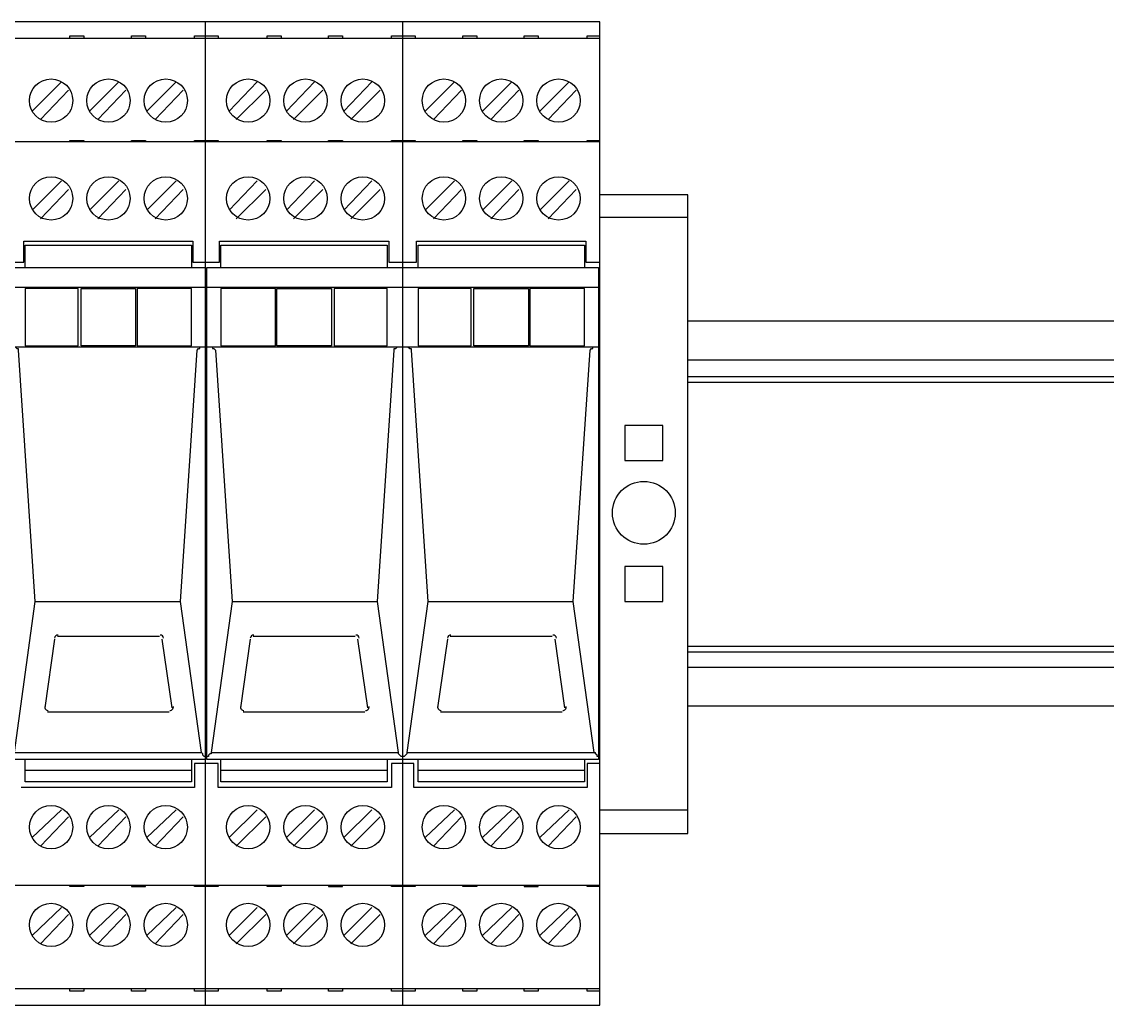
# Model space of a CAD drawing. Header units: feet. Extents: x -159 to 1687, y -48 to 1556.
# Drawn here: x 544.242 to 544.5656, y 1043.0994 to 1043.3927 of the extents above; entities that cross this region are included whole.
import ezdxf

# ---------------------------------------------------------------- set-up
doc = ezdxf.new("R2010")
doc.units = ezdxf.units.FT
doc.header["$MEASUREMENT"] = 0
doc.layers.add('PDF_0', color=7, linetype='Continuous')
doc.layers.add('PDF_Carril', color=7, linetype='Continuous')

msp = doc.modelspace()

# ---------------------------------------------------------------- linework, layer by layer
at = {"layer": 'PDF_0', "lineweight": 25}
for p, q in [((544.4143165518451, 1043.392712482336), (543.9459612795497, 1043.392712482336)), ((544.4143165518451, 1043.387712248112), (543.9459612795497, 1043.387712248112)), ((544.4143165518451, 1043.356877470399), (543.9459612795497, 1043.356877470399)), ((544.2968110475858, 1043.295624601157), (544.1801389156974, 1043.295624601157)), ((544.4138998656597, 1043.295624601157), (544.2972277337713, 1043.295624601157))]:
    msp.add_line(p, q, dxfattribs=at)
for points in [[(543.9459612795497, 1043.392712482336), (543.9459612795497, 1043.099365407873), (544.4143165518451, 1043.099365407873)], [(544.2968110475858, 1043.099365407873), (544.2968110475858, 1043.392712482336)], [(544.3555637997156, 1043.099365407873), (544.3555637997156, 1043.392712482336)], [(544.4143165518451, 1043.099365407873), (544.4143165518451, 1043.392712482336)], [(544.2563924876104, 1043.387712248112), (544.2563924876104, 1043.388545620483), (544.2605593494634, 1043.388545620483), (544.2605593494634, 1043.387712248112)], [(544.2747266797642, 1043.387712248112), (544.2747266797642, 1043.388545620483), (544.2788935416172, 1043.388545620483), (544.2788935416172, 1043.387712248112)], [(544.2934775581034, 1043.387712248112), (544.2934775581034, 1043.388545620483), (544.3005612232537, 1043.388545620483), (544.3005612232537, 1043.387712248112)], [(544.3151452397399, 1043.387712248112), (544.3151452397399, 1043.388545620483), (544.3193121015929, 1043.388545620483), (544.3193121015929, 1043.387712248112)], [(544.3334794318937, 1043.387712248112), (544.3334794318937, 1043.388545620483), (544.3376462937467, 1043.388545620483), (544.3376462937467, 1043.387712248112)], [(544.3522303102329, 1043.387712248112), (544.3522303102329, 1043.388545620483), (544.3593139753832, 1043.388545620483), (544.3593139753832, 1043.387712248112)], [(544.3734813056842, 1043.387712248112), (544.3734813056842, 1043.388545620483), (544.3776481675372, 1043.388545620483), (544.3776481675372, 1043.387712248112)], [(544.391815497838, 1043.387712248112), (544.391815497838, 1043.388545620483), (544.3959823596911, 1043.388545620483), (544.3959823596911, 1043.387712248112)], [(544.4105663761773, 1043.387712248112), (544.4105663761773, 1043.388545620483), (544.4143165518451, 1043.388545620483)], [(544.2451419606066, 1043.366044566475), (544.2538923704983, 1043.374794976367)], [(544.2622260942048, 1043.366044566475), (544.2709765040961, 1043.374794976367)], [(544.2793102278026, 1043.366044566475), (544.2880606376943, 1043.374794976367)], [(544.3038947127361, 1043.366044566475), (544.3122284364426, 1043.374794976367)], [(544.3209788463344, 1043.366044566475), (544.3293125700404, 1043.374794976367)], [(544.3380629799321, 1043.366044566475), (544.3463967036384, 1043.374794976367)], [(544.3622307786804, 1043.366044566475), (544.3709811885722, 1043.374794976367)], [(544.3793149122785, 1043.366044566475), (544.38806532217, 1043.374794976367)], [(544.3963990458765, 1043.366044566475), (544.4051494557682, 1043.374794976367)], [(544.2476420777186, 1043.363544449363), (544.2559758014249, 1043.372294859255)], [(544.2647262113164, 1043.363544449363), (544.2730599350227, 1043.372294859255)], [(544.2818103449144, 1043.363544449363), (544.290144068621, 1043.372294859255)], [(544.305978143663, 1043.363544449363), (544.3147285535545, 1043.372294859255)], [(544.323062277261, 1043.363544449363), (544.3318126871527, 1043.372294859255)], [(544.3401464108588, 1043.363544449363), (544.3488968207505, 1043.372294859255)], [(544.3647308957925, 1043.363544449363), (544.3730646194988, 1043.372294859255)], [(544.3818150293905, 1043.363544449363), (544.3901487530966, 1043.372294859255)], [(544.3988991629883, 1043.363544449363), (544.4072328866948, 1043.372294859255)], [(544.2563924876104, 1043.356877470399), (544.2563924876104, 1043.357294156584), (544.2605593494634, 1043.357294156584), (544.2605593494634, 1043.356877470399)], [(544.2747266797642, 1043.356877470399), (544.2747266797642, 1043.357294156584), (544.2788935416172, 1043.357294156584), (544.2788935416172, 1043.356877470399)], [(544.2934775581034, 1043.356877470399), (544.2934775581034, 1043.357294156584), (544.3005612232537, 1043.357294156584), (544.3005612232537, 1043.356877470399)], [(544.3151452397399, 1043.356877470399), (544.3151452397399, 1043.357294156584), (544.3193121015929, 1043.357294156584), (544.3193121015929, 1043.356877470399)], [(544.3334794318937, 1043.356877470399), (544.3334794318937, 1043.357294156584), (544.3376462937467, 1043.357294156584), (544.3376462937467, 1043.356877470399)], [(544.3522303102329, 1043.356877470399), (544.3522303102329, 1043.357294156584), (544.3593139753832, 1043.357294156584), (544.3593139753832, 1043.356877470399)], [(544.3734813056842, 1043.356877470399), (544.3734813056842, 1043.357294156584), (544.3776481675372, 1043.357294156584), (544.3776481675372, 1043.356877470399)], [(544.391815497838, 1043.356877470399), (544.391815497838, 1043.357294156584), (544.3959823596911, 1043.357294156584), (544.3959823596911, 1043.356877470399)], [(544.4105663761773, 1043.356877470399), (544.4105663761773, 1043.357294156584), (544.4143165518451, 1043.357294156584)], [(544.2451419606066, 1043.336459847318), (544.2538923704983, 1043.34521025721)], [(544.2622260942048, 1043.336459847318), (544.2709765040961, 1043.34521025721)], [(544.2793102278026, 1043.336459847318), (544.2880606376943, 1043.34521025721)], [(544.3038947127361, 1043.336459847318), (544.3122284364426, 1043.34521025721)], [(544.3209788463344, 1043.336459847318), (544.3293125700404, 1043.34521025721)], [(544.3380629799321, 1043.336459847318), (544.3463967036384, 1043.34521025721)], [(544.3622307786804, 1043.336459847318), (544.3709811885722, 1043.34521025721)], [(544.3793149122785, 1043.336459847318), (544.38806532217, 1043.34521025721)], [(544.3963990458765, 1043.336459847318), (544.4051494557682, 1043.34521025721)], [(544.2476420777186, 1043.333959730206), (544.2559758014249, 1043.342710140098)], [(544.2647262113164, 1043.333959730206), (544.2730599350227, 1043.342710140098)], [(544.2818103449144, 1043.333959730206), (544.290144068621, 1043.342710140098)], [(544.305978143663, 1043.333959730206), (544.3147285535545, 1043.342710140098)], [(544.323062277261, 1043.333959730206), (544.3318126871527, 1043.342710140098)], [(544.3401464108588, 1043.333959730206), (544.3488968207505, 1043.342710140098)], [(544.3647308957925, 1043.333959730206), (544.3730646194988, 1043.342710140098)], [(544.3818150293905, 1043.333959730206), (544.3901487530966, 1043.342710140098)], [(544.3988991629883, 1043.333959730206), (544.4072328866948, 1043.342710140098)], [(544.4143165518451, 1043.150617808667), (544.44056778152, 1043.150617808667), (544.44056778152, 1043.341043395357), (544.4143165518451, 1043.341043395357)], [(544.4143165518451, 1043.334376416391), (544.44056778152, 1043.334376416391)], [(544.1255530254209, 1043.327292751241), (544.1759720538444, 1043.327292751241), (544.1759720538444, 1043.321042458461), (544.1838890913652, 1043.321042458461), (544.1838890913652, 1043.327292751241), (544.2343081197882, 1043.327292751241), (544.2343081197882, 1043.321042458461), (544.2426418434948, 1043.321042458461), (544.2426418434948, 1043.327292751241), (544.2930608719182, 1043.327292751241), (544.2930608719182, 1043.321042458461), (544.3009779094393, 1043.321042458461), (544.3009779094393, 1043.327292751241), (544.3513969378623, 1043.327292751241), (544.3513969378623, 1043.321042458461), (544.3597306615688, 1043.321042458461), (544.3597306615688, 1043.327292751241), (544.4101496899921, 1043.327292751241), (544.4101496899921, 1043.321042458461), (544.4143165518451, 1043.321042458461)], [(544.24305852968, 1043.31937571372), (544.24305852968, 1043.326042692685), (544.2926441857328, 1043.326042692685), (544.2926441857328, 1043.31937571372)], [(544.3013945956243, 1043.31937571372), (544.3013945956243, 1043.326042692685), (544.3509802516771, 1043.326042692685), (544.3509802516771, 1043.31937571372)], [(544.3601473477538, 1043.31937571372), (544.3601473477538, 1043.326042692685), (544.4097330038067, 1043.326042692685), (544.4097330038067, 1043.31937571372)], [(544.2968110475858, 1043.172702176489), (544.1801389156974, 1043.172702176489), (544.1801389156974, 1043.31937571372)], [(544.1801389156974, 1043.31937571372), (544.2968110475858, 1043.31937571372)], [(544.4138998656597, 1043.172702176489), (544.2972277337713, 1043.172702176489), (544.2972277337713, 1043.31937571372)], [(544.2972277337713, 1043.31937571372), (544.4138998656597, 1043.31937571372)], [(544.4138998656597, 1043.31937571372), (544.4138998656597, 1043.172702176489)], [(544.1801389156974, 1043.313542107126), (544.2968110475858, 1043.313542107126)], [(544.2972277337713, 1043.313542107126), (544.4138998656597, 1043.313542107126)], [(544.2401417263827, 1043.295624601157), (544.2405584125684, 1043.295207914972), (544.2409750987536, 1043.295207914972), (544.2409750987536, 1043.294791228786), (544.2459753329772, 1043.219787715429), (544.2397250401975, 1043.174785607415), (544.2397250401975, 1043.17436892123), (544.2388916678269, 1043.173535548859), (544.2380582954563, 1043.173535548859), (544.2376416092711, 1043.173952235044), (544.2372249230855, 1043.17436892123), (544.2372249230855, 1043.174785607415), (544.230974630306, 1043.219787715429)], [(544.2459753329772, 1043.219787715429), (544.2893106962504, 1043.219787715429), (544.294310930474, 1043.294791228786), (544.2947276166592, 1043.295207914972), (544.2951443028448, 1043.295207914972), (544.2951443028448, 1043.295624601157)], [(544.2988944785122, 1043.295624601157), (544.2988944785122, 1043.295207914972), (544.2993111646979, 1043.295207914972), (544.2997278508831, 1043.294791228786), (544.3047280851067, 1043.219787715429), (544.298477792327, 1043.174785607415), (544.298477792327, 1043.17436892123), (544.2980611061421, 1043.17436892123), (544.2976444199564, 1043.173952235044), (544.2976444199564, 1043.173535548859), (544.2972277337713, 1043.173535548859)], [(544.3047280851067, 1043.219787715429), (544.3480634483799, 1043.219787715429), (544.3530636826035, 1043.294791228786), (544.3530636826035, 1043.295207914972), (544.3534803687887, 1043.295207914972), (544.3538970549744, 1043.295624601157)], [(544.3572305444566, 1043.295624601157), (544.3576472306422, 1043.295207914972), (544.3580639168274, 1043.295207914972), (544.3580639168274, 1043.294791228786), (544.363064151051, 1043.219787715429), (544.3568138582716, 1043.174785607415), (544.3568138582716, 1043.17436892123), (544.3559804859008, 1043.173535548859), (544.3551471135302, 1043.173535548859), (544.354730427345, 1043.173952235044), (544.3543137411593, 1043.17436892123), (544.3543137411593, 1043.174785607415), (544.3480634483799, 1043.219787715429)], [(544.363064151051, 1043.219787715429), (544.4063995143242, 1043.219787715429), (544.4113997485479, 1043.294791228786), (544.411816434733, 1043.295207914972), (544.4122331209187, 1043.295207914972), (544.4122331209187, 1043.295624601157)], [(544.2968110475858, 1043.173535548859), (544.2963943614006, 1043.173535548859), (544.2959776752155, 1043.173952235044), (544.2959776752155, 1043.17436892123), (544.2955609890298, 1043.174785607415), (544.2893106962504, 1043.219787715429)], [(544.4126498071039, 1043.174785607415), (544.4063995143242, 1043.219787715429)], [(544.2830604034707, 1043.209370560796), (544.2526423119425, 1043.209370560796)], [(544.3413964694146, 1043.209370560796), (544.3109783778868, 1043.209370560796)], [(544.4001492215441, 1043.209370560796), (544.3697311300164, 1043.209370560796)], [(544.2518089395717, 1043.208537188426), (544.2488921362744, 1043.188119565345)], [(544.2868105791383, 1043.188119565345), (544.2838937758411, 1043.208537188426)], [(544.310145005516, 1043.208537188426), (544.3072282022188, 1043.188119565345)], [(544.3451466450827, 1043.188119565345), (544.3422298417854, 1043.208537188426)], [(544.3688977576455, 1043.208537188426), (544.3659809543483, 1043.188119565345)], [(544.4038993972122, 1043.188119565345), (544.4009825939149, 1043.208537188426)], [(544.2497255086453, 1043.186869506789), (544.2859772067675, 1043.186869506789)], [(544.3080615745896, 1043.186869506789), (544.3443132727118, 1043.186869506789)], [(544.3668143267191, 1043.186869506789), (544.4030660248413, 1043.186869506789)], [(544.2397250401975, 1043.174785607415), (544.2955609890298, 1043.174785607415)], [(544.298477792327, 1043.174785607415), (544.3543137411593, 1043.174785607415)], [(544.3568138582716, 1043.174785607415), (544.4130664932891, 1043.174785607415)], [(544.4138998656597, 1043.173535548859), (544.4134831794745, 1043.173535548859), (544.4134831794745, 1043.173952235044), (544.4130664932891, 1043.17436892123), (544.4130664932891, 1043.174785607415)], [(544.4143165518451, 1043.171452117933), (544.4105663761773, 1043.171452117933), (544.4105663761773, 1043.164368452783), (544.358897289198, 1043.164368452783), (544.358897289198, 1043.171452117933), (544.3522303102329, 1043.171452117933), (544.3522303102329, 1043.164368452783), (544.3005612232537, 1043.164368452783), (544.3005612232537, 1043.171452117933), (544.2934775581034, 1043.171452117933), (544.2934775581034, 1043.164368452783), (544.2418084711242, 1043.164368452783)], [(544.2926441857328, 1043.172702176489), (544.2926441857328, 1043.166035197524), (544.24305852968, 1043.166035197524), (544.24305852968, 1043.172702176489)], [(544.3509802516771, 1043.172702176489), (544.3509802516771, 1043.166035197524), (544.3013945956243, 1043.166035197524), (544.3013945956243, 1043.172702176489)], [(544.4097330038067, 1043.172702176489), (544.4097330038067, 1043.166035197524), (544.3601473477538, 1043.166035197524), (544.3601473477538, 1043.172702176489)], [(544.2926441857328, 1043.169368687006), (544.24305852968, 1043.169368687006)], [(544.3509802516771, 1043.169368687006), (544.3013945956243, 1043.169368687006)], [(544.4097330038067, 1043.169368687006), (544.3601473477538, 1043.169368687006)], [(544.2451419606066, 1043.149367750111), (544.2538923704983, 1043.157701473817)], [(544.2622260942048, 1043.149367750111), (544.2709765040961, 1043.157701473817)], [(544.2793102278026, 1043.149367750111), (544.2880606376943, 1043.157701473817)], [(544.3038947127361, 1043.149367750111), (544.3122284364426, 1043.157701473817)], [(544.3209788463344, 1043.149367750111), (544.3293125700404, 1043.157701473817)], [(544.3380629799321, 1043.149367750111), (544.3463967036384, 1043.157701473817)], [(544.3622307786804, 1043.149367750111), (544.3709811885722, 1043.157701473817)], [(544.3793149122785, 1043.149367750111), (544.38806532217, 1043.157701473817)], [(544.3963990458765, 1043.149367750111), (544.4051494557682, 1043.157701473817)], [(544.4143165518451, 1043.157701473817), (544.44056778152, 1043.157701473817)], [(544.2476420777186, 1043.146867632999), (544.2559758014249, 1043.155618042891)], [(544.2647262113164, 1043.146867632999), (544.2730599350227, 1043.155618042891)], [(544.2818103449144, 1043.146867632999), (544.290144068621, 1043.155618042891)], [(544.305978143663, 1043.146867632999), (544.3147285535545, 1043.155618042891)], [(544.323062277261, 1043.146867632999), (544.3318126871527, 1043.155618042891)], [(544.3401464108588, 1043.146867632999), (544.3488968207505, 1043.155618042891)], [(544.3647308957925, 1043.146867632999), (544.3730646194988, 1043.155618042891)], [(544.3818150293905, 1043.146867632999), (544.3901487530966, 1043.155618042891)], [(544.3988991629883, 1043.146867632999), (544.4072328866948, 1043.155618042891)], [(543.9459612795497, 1043.13520041981), (544.4143165518451, 1043.13520041981)], [(544.2605593494634, 1043.13520041981), (544.2605593494634, 1043.134783733625), (544.2563924876104, 1043.134783733625), (544.2563924876104, 1043.13520041981)], [(544.2747266797642, 1043.13520041981), (544.2747266797642, 1043.134783733625), (544.2788935416172, 1043.134783733625), (544.2788935416172, 1043.13520041981)], [(544.3005612232537, 1043.13520041981), (544.3005612232537, 1043.134783733625), (544.2934775581034, 1043.134783733625), (544.2934775581034, 1043.13520041981)], [(544.3193121015929, 1043.13520041981), (544.3193121015929, 1043.134783733625), (544.3151452397399, 1043.134783733625), (544.3151452397399, 1043.13520041981)], [(544.3334794318937, 1043.13520041981), (544.3334794318937, 1043.134783733625), (544.3376462937467, 1043.134783733625), (544.3376462937467, 1043.13520041981)], [(544.3593139753832, 1043.13520041981), (544.3593139753832, 1043.134783733625), (544.3522303102329, 1043.134783733625), (544.3522303102329, 1043.13520041981)], [(544.3776481675372, 1043.13520041981), (544.3776481675372, 1043.134783733625), (544.3734813056842, 1043.134783733625), (544.3734813056842, 1043.13520041981)], [(544.391815497838, 1043.13520041981), (544.391815497838, 1043.134783733625), (544.3959823596911, 1043.134783733625), (544.3959823596911, 1043.13520041981)], [(544.4143165518451, 1043.134783733625), (544.4105663761773, 1043.134783733625), (544.4105663761773, 1043.13520041981)], [(544.2451419606066, 1043.120199717138), (544.2538923704983, 1043.128533440845)], [(544.2622260942048, 1043.120199717138), (544.2709765040961, 1043.128533440845)], [(544.2793102278026, 1043.120199717138), (544.2880606376943, 1043.128533440845)], [(544.3038947127361, 1043.120199717138), (544.3122284364426, 1043.128533440845)], [(544.3209788463344, 1043.120199717138), (544.3293125700404, 1043.128533440845)], [(544.3380629799321, 1043.120199717138), (544.3463967036384, 1043.128533440845)], [(544.3622307786804, 1043.120199717138), (544.3709811885722, 1043.128533440845)], [(544.3793149122785, 1043.120199717138), (544.38806532217, 1043.128533440845)], [(544.3963990458765, 1043.120199717138), (544.4051494557682, 1043.128533440845)], [(544.2476420777186, 1043.117699600027), (544.2559758014249, 1043.126450009919)], [(544.2647262113164, 1043.117699600027), (544.2730599350227, 1043.126450009919)], [(544.2818103449144, 1043.117699600027), (544.290144068621, 1043.126450009919)], [(544.305978143663, 1043.117699600027), (544.3147285535545, 1043.126450009919)], [(544.323062277261, 1043.117699600027), (544.3318126871527, 1043.126450009919)], [(544.3401464108588, 1043.117699600027), (544.3488968207505, 1043.126450009919)], [(544.3647308957925, 1043.117699600027), (544.3730646194988, 1043.126450009919)], [(544.3818150293905, 1043.117699600027), (544.3901487530966, 1043.126450009919)], [(544.3988991629883, 1043.117699600027), (544.4072328866948, 1043.126450009919)], [(543.9459612795497, 1043.104365642097), (544.4143165518451, 1043.104365642097)], [(544.2605593494634, 1043.104365642097), (544.2605593494634, 1043.103532269726), (544.2563924876104, 1043.103532269726), (544.2563924876104, 1043.104365642097)], [(544.2788935416172, 1043.104365642097), (544.2788935416172, 1043.103532269726), (544.2747266797642, 1043.103532269726), (544.2747266797642, 1043.104365642097)], [(544.3005612232537, 1043.104365642097), (544.3005612232537, 1043.103532269726), (544.2934775581034, 1043.103532269726), (544.2934775581034, 1043.104365642097)], [(544.3193121015929, 1043.104365642097), (544.3193121015929, 1043.103532269726), (544.3151452397399, 1043.103532269726), (544.3151452397399, 1043.104365642097)], [(544.3376462937467, 1043.104365642097), (544.3376462937467, 1043.103532269726), (544.3334794318937, 1043.103532269726), (544.3334794318937, 1043.104365642097)], [(544.3593139753832, 1043.104365642097), (544.3593139753832, 1043.103532269726), (544.3522303102329, 1043.103532269726), (544.3522303102329, 1043.104365642097)], [(544.3776481675372, 1043.104365642097), (544.3776481675372, 1043.103532269726), (544.3734813056842, 1043.103532269726), (544.3734813056842, 1043.104365642097)], [(544.3959823596911, 1043.104365642097), (544.3959823596911, 1043.103532269726), (544.391815497838, 1043.103532269726), (544.391815497838, 1043.104365642097)], [(544.4143165518451, 1043.103532269726), (544.4105663761773, 1043.103532269726), (544.4105663761773, 1043.104365642097)]]:
    msp.add_lwpolyline(points, dxfattribs=at)
for points in [[(544.24305852968, 1043.296041287342), (544.2588926047222, 1043.296041287342), (544.2588926047222, 1043.31312542094), (544.24305852968, 1043.31312542094)], [(544.2597259770928, 1043.296041287342), (544.2597259770928, 1043.31312542094), (544.27597673832, 1043.31312542094), (544.27597673832, 1043.296041287342)], [(544.2763934245054, 1043.31312542094), (544.2763934245054, 1043.296041287342), (544.2926441857328, 1043.296041287342), (544.2926441857328, 1043.31312542094)], [(544.3013945956243, 1043.296041287342), (544.3176453568517, 1043.296041287342), (544.3176453568517, 1043.31312542094), (544.3013945956243, 1043.31312542094)], [(544.3180620430371, 1043.296041287342), (544.3180620430371, 1043.31312542094), (544.3343128042643, 1043.31312542094), (544.3343128042643, 1043.296041287342)], [(544.3351461766349, 1043.31312542094), (544.3351461766349, 1043.296041287342), (544.3509802516771, 1043.296041287342), (544.3509802516771, 1043.31312542094)], [(544.3601473477538, 1043.296041287342), (544.375981422796, 1043.296041287342), (544.375981422796, 1043.31312542094), (544.3601473477538, 1043.31312542094)], [(544.3768147951666, 1043.296041287342), (544.3768147951666, 1043.31312542094), (544.3930655563938, 1043.31312542094), (544.3930655563938, 1043.296041287342)], [(544.3934822425795, 1043.31312542094), (544.3934822425795, 1043.296041287342), (544.4097330038067, 1043.296041287342), (544.4097330038067, 1043.31312542094)], [(544.4330674301843, 1043.272290174779), (544.4218169031806, 1043.272290174779), (544.4218169031806, 1043.261873020147), (544.4330674301843, 1043.261873020147)], [(544.4218169031806, 1043.219787715429), (544.4330674301843, 1043.219787715429), (544.4330674301843, 1043.230204870062), (544.4218169031806, 1043.230204870062)]]:
    msp.add_lwpolyline(points, close=True, dxfattribs=at)
for centre, radius in [((544.2507671955011, 1043.369169684258), 0.006458664479894273), ((544.2678513290991, 1043.369169684258), 0.006458664479898437), ((544.2849354626969, 1043.369169684258), 0.006458664479928579), ((544.3095199476306, 1043.369169684258), 0.006458664479889444), ((544.3266040812287, 1043.369169684258), 0.006458664479901268), ((544.3436882148264, 1043.369169684258), 0.006458664479900934), ((544.367856013575, 1043.369169684258), 0.006458664479901767), ((544.384940147173, 1043.369169684258), 0.006458664479923417), ((544.4020242807708, 1043.369169684258), 0.006458664479925749), ((544.2507671955011, 1043.340001651286), 0.006458664479924082), ((544.2678513290991, 1043.340001651286), 0.006458664479914591), ((544.2849354626969, 1043.340001651286), 0.006458664479911926), ((544.3095199476306, 1043.340001651286), 0.006458664479878118), ((544.3266040812287, 1043.340001651286), 0.006458664479903599), ((544.3436882148264, 1043.340001651286), 0.006458664479903432), ((544.367856013575, 1043.340001651286), 0.006458664479917922), ((544.384940147173, 1043.340001651286), 0.006458664479892941), ((544.4020242807708, 1043.340001651286), 0.006458664479895272), ((544.4274421896916, 1043.246247311206), 0.009375416160643813), ((544.2507671955011, 1043.152492867894), 0.006458664479892608), ((544.2678513290991, 1043.152492867893), 0.006458664479902101), ((544.2849354626969, 1043.152492867894), 0.006458664479880117), ((544.3095199476306, 1043.152492867893), 0.00645866447990693), ((544.3266040812287, 1043.152492867893), 0.006458664479904932), ((544.3436882148264, 1043.152492867893), 0.006458664479898936), ((544.367856013575, 1043.152492867894), 0.006458664479886112), ((544.384940147173, 1043.152492867894), 0.006458664479880783), ((544.4020242807708, 1043.152492867894), 0.006458664479910261), ((544.2507671955011, 1043.123324834921), 0.006458664479893941), ((544.2678513290991, 1043.123324834921), 0.006458664479891108), ((544.2849354626969, 1043.123324834921), 0.00645866447989494), ((544.3095199476306, 1043.123324834921), 0.006458664479875123), ((544.3266040812287, 1043.123324834921), 0.006458664479874623), ((544.3436882148264, 1043.123324834921), 0.006458664479900269), ((544.367856013575, 1043.123324834921), 0.006458664479901268), ((544.384940147173, 1043.123324834921), 0.006458664479929913), ((544.4020242807708, 1043.123324834921), 0.006458664479878451)]:
    msp.add_circle(centre, radius, dxfattribs=at)
for centre, radius, start, end in [((544.2528506558858, 1043.208745531403), 0.001041715578797972, 90.00004678381184, 172.001909655864), ((544.2832687457128, 1043.208745531404), 0.001041715578622141, 7.998090338373919, 89.99995322081293), ((544.3111867218302, 1043.208745531403), 0.001041715578773159, 90.00004678804905, 172.0019096577976), ((544.3416048116567, 1043.208745531403), 0.00104171557879313, 7.998090345333501, 89.99995321247204), ((544.3699394739594, 1043.208745531404), 0.001041715578661164, 90.00004678306928, 172.0019096632045), ((544.4003575637862, 1043.208745531404), 0.001041715578749564, 7.998090337624071, 89.99995321376502), ((544.2499338564355, 1043.188327907219), 0.001041719541900494, 172.0018789970951, 269.9997849991446), ((544.2861855459514, 1043.188327920891), 0.001041727916618291, 270.0002149902347, 7.99812100962726), ((544.3082699223792, 1043.188327907219), 0.00104171954125161, 172.001878984479, 269.9997849771345), ((544.3445216118957, 1043.188327920891), 0.001041727916685572, 270.0002149985984, 7.998121004983087), ((544.3670226745094, 1043.188327907219), 0.001041719541763346, 172.001878995806, 269.9997850110973), ((544.4032743640248, 1043.188327920892), 0.001041727917489273, 270.0002150101506, 7.998121008338053)]:
    msp.add_arc(centre, radius, start, end, dxfattribs=at)
at = {"layer": 'PDF_Carril', "lineweight": 25}
msp.add_lwpolyline([(544.44056778152, 1043.303541638678), (544.7651663198812, 1043.303541638678), (544.7651663198812, 1043.188536251531), (544.44056778152, 1043.188536251531)], close=True, dxfattribs=at)
at = {"layer": 'PDF_Carril', "color": 9, "lineweight": 25, "true_color": 0xc6c7ca}
for points in [[(544.44056778152, 1043.291874425489), (544.7651663198812, 1043.291874425489)], [(544.44056778152, 1043.285207446525), (544.7651663198812, 1043.285207446525)], [(544.44056778152, 1043.206453757499), (544.7651663198812, 1043.206453757499)], [(544.44056778152, 1043.20020346472), (544.7651663198812, 1043.20020346472)]]:
    msp.add_lwpolyline(points, dxfattribs=at)
at = {"layer": 'PDF_Carril', "lineweight": 25}
for points in [[(544.44056778152, 1043.286874191265), (544.7651663198812, 1043.286874191265)], [(544.44056778152, 1043.204787012759), (544.7651663198812, 1043.204787012759)]]:
    msp.add_lwpolyline(points, dxfattribs=at)

doc.saveas('drawing.dxf')
